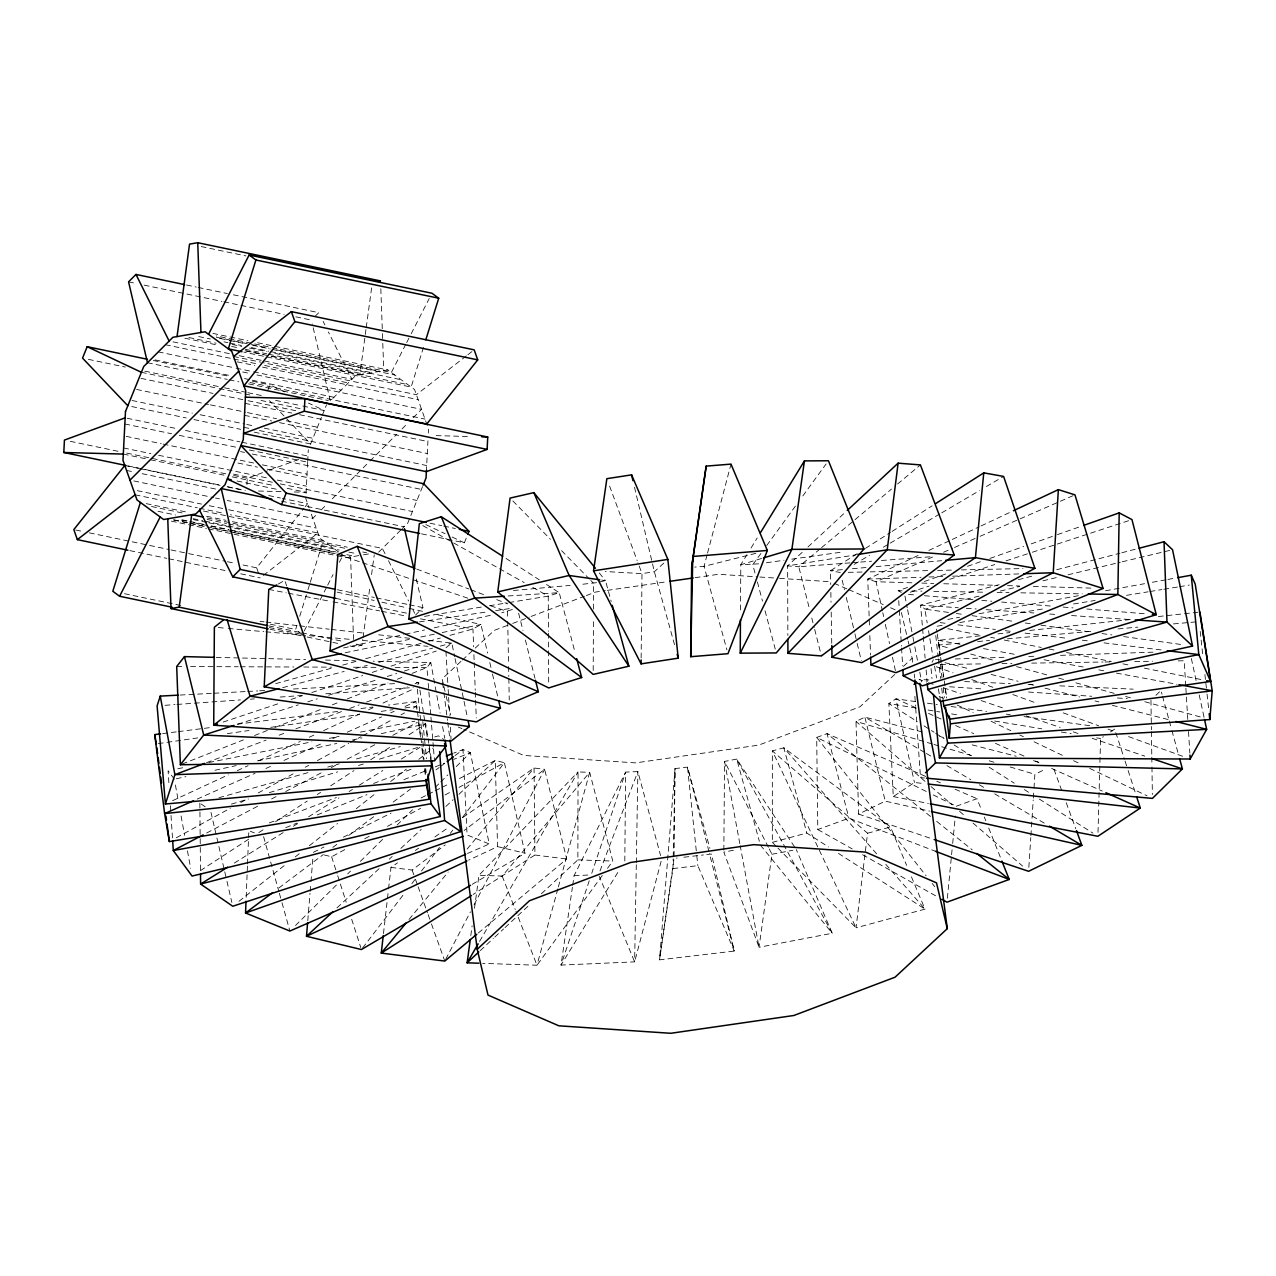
<?xml version="1.0" encoding="UTF-8"?>
<svg xmlns="http://www.w3.org/2000/svg" width="1276" height="1276" viewBox="0 0 1276 1276"><rect width="100%" height="100%" fill="white"/><g stroke="black" fill="none" stroke-linecap="round" stroke-linejoin="round"><path stroke-width="0.75" stroke-dasharray="5 3.75" d="M776.51 846.642L772.331 842.367L772.347 750.91L783.831 747.8L890.52 827.007L906.614 865.335M541.439 893.726L577.869 859.865L578.044 771.932L589.671 772.331L612.799 861.077L606.961 869.084M593.196 670.458L593.436 618.972M593.484 609.083L593.611 583.339L590.82 580.5M740.511 609.928L740.798 564.742L746.954 554.693M624.809 861.013L625.623 772.124L637.872 771.581L660.585 855.574M723.843 850.119L724.561 761.421L736.731 759.092L795.251 847.966M641.142 657.985L642.003 573.626L637.872 562.461M674.079 856.435L675.052 768.583L687.493 767.115L709.871 848.333M636.293 864.745L634.635 961.865L561.009 965.087L572.398 887.33M636.325 862.751L637.872 771.581L598.604 874.586M706.745 854.553L711.434 854.011L734.258 951.083L659.501 959.839L672.962 868.573L673.17 858.78M673.218 856.818L675.052 768.583L659.501 959.839L674.063 858.381L677.173 858.014M1098.014 832.367L1100.582 738.517L1103.405 736.651M246.172 897.299L247.432 865.941M247.512 863.98L248.852 830.66L254.387 832.909M246.938 484.497L247.241 478.293L267.481 470.876M307.66 462.183L305.809 498.581L308.983 507.577M307.691 461.481L308.298 449.758M426.375 471.657L427.939 440.842M428.337 433.027L428.545 429.119M1028.839 867.329L1030.769 837.646M1030.896 835.668L1033.209 800.036M1033.353 798.058L1033.863 790.131M1033.991 788.153L1034.884 774.293L1043.752 769.986M307.771 920.666L310.004 893.344M310.164 891.398L310.802 883.582M310.961 881.636L312.875 858.206M947.366 898.256L952.486 845.414M952.678 843.452L955.325 816.034M383.47 933.617L387.234 900.505M387.441 898.559L388.335 890.776M388.558 888.83L390.982 867.409L397.49 862.895M777.897 848.062L856.037 927.812L772.347 750.91L867.568 833.228L856.037 927.812L925.004 909.118L911.208 876.277M365.973 329.559L359.848 374.793L270.384 356.1M366.244 327.581L371.826 286.271M349.927 645.959L353.819 646.773L362.001 645.369L362.799 639.467M363.054 637.506L369.976 586.354M371.571 574.551L374.235 554.885M470.812 935.579L472.12 925.85M474.497 908.337L478.963 875.272L578.044 771.932L479.122 942.182M769.3 849.003L771.98 854.266L759.045 947.27L832.223 933.282L796.336 849.609M572.685 885.385L574.104 875.671L625.623 772.124L591.745 873.294M707.048 554.996L704.065 566.353L726.921 649.899M707.542 553.098L730.989 464.113M661.127 861.284L634.635 961.865L599.353 876.405M557.851 888.83L536.973 965.23L482.679 963.348M558.362 886.916L589.671 772.331L502.202 876.07L478.963 875.272M302.412 634.475L295.633 629.483L296.814 625.703M299.748 616.26L307.372 591.681M307.947 589.783L309.717 584.121M310.307 582.223L323.211 540.641L227.91 520.72M423.472 347.375L411.143 387.075L243.891 352.112M417.906 684.781L418.688 682.341L412.738 682.66M589.241 880.791L561.009 965.087L619.673 869.403M267.673 390.615L270.002 384.905L285.728 392.338M310.483 444.351L321.44 417.332M322.174 415.529L326.56 404.715M422.563 486.571L407.794 523L402.243 528.551M421.574 533.862L464.352 542.81L466.681 537.084M405.784 344.329L391.349 372.512L216.33 335.923M406.693 342.558L410.298 335.508M411.207 333.754L429.23 298.52M304.214 630.95L326.768 586.912M327.661 585.142L333.068 574.583M339.384 562.253L342.989 555.204M445.707 959.313L470.429 911.814M474.098 904.78L544.629 769.316L534.054 767.992L462.518 817.709M932.038 662.212L933.41 659.74M751.054 547.994L757.21 537.946M760.927 553.481L752.776 564.678L755.328 574.264M766.748 545.49L795.841 505.519M802.827 495.933L826.098 463.954M602.288 875.495L536.973 965.23L515.967 911.367M362.623 947.956L404.667 893.009M411.877 883.582L415.482 878.877M421.479 871.014L439.502 847.471M450.316 833.34L452.725 830.197M462.327 817.629L504.387 762.681L495.248 760.464L458.148 779.205M258.406 572.844L256.635 567.82L303.975 508.263M305.187 506.731L307.612 503.685L282.331 498.39M409.038 919.438L448.195 872.018M467.128 849.066L534.054 767.992L534.931 855.016L473.141 894.46M315.076 316.368L318.793 312.668L229.329 293.959M315.587 515.552L312.795 518.343L227.224 500.463M321.153 509.969L326.736 504.371M332.318 498.788L368.573 462.454M369.96 461.067L396.469 434.51M402.036 428.927L407.618 423.329M413.201 417.746L421.559 409.357L256.253 374.809M378.653 552.205L400.855 529.955M415.561 615.048L422.978 607.631L416.215 578.746M295.506 925.467L337.821 883.646M347.694 873.885L350.501 871.093M360.374 861.348L382.944 839.05M397.043 825.109L412.563 809.766M435.116 787.467L439.343 783.289M440.762 781.901L447.812 774.931M456.266 766.573L470.365 752.633L462.997 749.618L453.682 753.143M924.478 778.009L920.522 777.658L923.027 775.202M1155.944 695.308L1160.937 690.412L1161.989 694.24M336.992 907.874L380.551 867.313M389.26 859.195L392.163 856.483M400.871 848.38L421.192 829.448M445.882 806.448L453.14 799.685M458.945 794.278L495.248 760.464L497.56 846.61L468.723 860.136M460.955 661.383L442.102 678.912L443.458 684.622M462.406 660.027L494.322 630.36L510.879 624.108M802.157 552.364L787.627 565.874L787.866 635.464M807.979 546.957L845.765 511.82M480.255 950.62L493.365 938.434M494.817 937.078L503.557 928.944M505.025 927.588L528.328 905.928M894.763 674.446L859.944 706.808L758.757 745.104L635.687 762.889L523.718 755.424L463.762 729.409M903.456 666.359L912.165 658.256L908.129 641.094M663.807 563.099L654.365 571.728L642.003 573.626L605.175 571.504M820.053 548.919L798.776 566.751L787.627 565.874L855.989 554.821M821.569 547.643L853.5 520.911M855.032 519.651L891.509 489.091M897.602 484.003L920.411 464.911M478.309 932.995L566.703 859.003L544.629 769.316L464.177 830.485M428.082 640.393L451.8 643.072L445.755 647.905L448.051 687.541M238.995 901.303L285.904 864.267M295.282 856.85L299.972 853.15M309.35 845.733L337.502 823.514M356.275 808.697L376.595 792.635M390.679 781.518L406.31 769.173M418.815 759.3L432.899 748.183M466.362 355.908L416.375 394.699L262.744 362.575M467.925 354.696L474.178 349.847M263.303 575.444L317.963 533.017L230.446 514.722M390.982 867.409L412.132 870.057L445.244 844.872M278.87 887.952L323.322 854.553M332.845 847.408L337.598 843.819M348.715 835.477L374.107 816.401M393.152 802.094L410.617 788.967M436.009 769.891L439.183 767.514M440.778 766.318L445.531 762.745M455.053 755.583L462.997 749.618L467.08 834.951L489.234 843.978L470.365 752.633L453.762 759.38M415.37 850.47L418.624 848.205M434.877 836.912L447.892 827.869M915.626 701.577L895.912 698.849L888.862 703.555L893.264 796.607L914.461 782.491L924.271 783.608M1110.455 731.945L1114.682 729.122L1124.443 759.204M200.428 870.615L248.82 839.098M258.837 832.574L263.845 829.32M275.52 821.712L307.245 801.057M317.245 794.533L320.595 792.364M330.612 785.841L353.962 770.624M370.662 759.762L390.695 746.715M409.054 734.753L425.737 723.891L428.784 743.174M857.121 553.704L830.469 570.723L830.708 584.504M865.463 548.393L890.457 532.427M892.131 531.374L932.118 505.838M234.353 863.039L283.272 832.542M293.4 826.242L298.456 823.084M308.585 816.784L338.953 797.867M349.082 791.551L352.447 789.461M359.194 785.25L382.816 770.529M401.382 758.965L419.932 747.417M854.107 564.407L869.578 555.299M883.311 547.213L888.463 544.182M890.185 543.161L940.013 513.845M941.736 512.824L979.537 490.574M986.412 486.523L1003.59 476.411M472.184 884.332L525.01 853.229L504.387 762.681L459.009 787.388M278.359 583.977L284.755 580.357L286.685 585.891M176.327 837.758L230.334 808.202M240.781 802.492L247.751 798.68M258.199 792.954L293.049 773.91M305.235 767.227L308.728 765.329M317.437 760.56L348.779 743.414M350.533 742.457L360.98 736.731M362.719 735.789L392.338 719.584M401.047 714.815L404.524 712.917M413.233 708.148L416.726 706.234L415.928 701.593L388.446 705.07M324.311 855L331.616 856.77L347.327 848.221M364.776 838.715L370.008 835.86M387.457 826.354L420.617 808.298M445.053 794.996L452.023 791.184M206.664 833.005L259.331 805.363M271.629 798.904L276.892 796.144M285.664 791.535L322.541 772.171M331.313 767.578L338.347 763.877M347.12 759.268L375.208 744.53M392.769 735.311L417.348 722.407M313.338 852.352L323.945 847.009M343.372 837.184L391.046 813.099M421.064 797.931L426.375 795.267M428.13 794.374L433.425 791.694M435.196 790.801L440.491 788.121M442.262 787.228L449.327 783.671M922.357 731.977L864.873 717.128L856.005 721.434L858.604 814.104L885.241 801.137L929.582 811.105M918.114 555.475L867.76 579.113L869.195 618.078M928.896 550.419L950.476 540.29M952.279 539.445L979.25 526.781M981.053 525.935L1011.629 511.58M172.611 800.674L228.34 774.819M237.336 770.64L248.118 765.648M258.9 760.64L300.259 741.452M309.255 737.273L316.432 733.939M323.625 730.606L359.593 713.922M368.573 709.759L373.964 707.255M382.959 703.076L413.52 688.896M197.174 799.111L255.025 773.32M265.871 768.487L273.096 765.265M283.958 760.416L321.919 743.493M332.765 738.66L340.006 735.439M347.231 732.217L381.588 716.905M390.615 712.869L394.236 711.258M405.082 706.425L415.928 701.593L416.933 709.376M932.628 557.022L876.054 581.728L867.76 579.113L921.033 577.278M943.57 552.237L952.693 548.265M954.528 547.468L978.245 537.1M980.08 536.303L1058.554 502.042M1060.372 501.245L1074.966 494.865M467.495 853.485L489.234 843.978M512.362 609.497L501.739 612.815M285.76 827.661L296.845 823.164M317.15 814.901L366.994 794.645M403.918 779.636L427.907 769.891M435.291 766.892L444.526 763.128M182.229 764.021L243.397 739.905M254.53 735.518L267.497 730.398M274.914 727.48L323.115 708.483M332.382 704.815L339.799 701.896M347.2 698.977L387.984 682.899M397.251 679.247L404.667 676.312M412.084 673.393L426.918 667.539L430.794 662.595L373.182 661.207M512.729 623.406L529.285 617.137M531.119 616.436L584.488 596.243M586.322 595.557L595.525 592.064L605.287 590.66M206.521 762.681L266.078 740.128M279.109 735.199L286.558 732.376M295.857 728.851L342.383 711.242M349.831 708.419L359.13 704.894M366.579 702.071L407.522 686.568M414.971 683.761L418.688 682.341L419.613 688.163M269.348 822.908L336.37 797.548M373.613 783.448L412.722 768.646M269.332 470.206L298.775 459.424M925.802 776.478L827.055 733.636L816.704 737.416L817.788 829.56L848.923 818.187L935.531 851.283M956.266 806.257L976.985 798.68L981.388 809.702M901.366 592.415L898.16 590.724L907.539 587.438M924.382 581.489L946.872 573.578M967.479 566.321L980.59 561.695M989.953 558.409L1023.671 546.527M1031.152 543.895L1055.507 535.314M1057.389 534.644L1081.729 526.079M223.141 722.072L279.747 703.22M291.056 699.439L302.38 695.675M311.807 692.533L362.751 675.562M372.177 672.42L383.502 668.64M391.046 666.136L436.312 651.047M910.203 592.255L928.992 586.099M949.663 579.32L994.77 564.55M1006.046 560.85L1030.482 552.843M1032.364 552.237L1131.972 519.603M237.783 724.194L298.329 704.862M307.787 701.848L317.261 698.833M328.602 695.213L377.808 679.502M387.266 676.487L396.74 673.473M404.301 671.048L430.794 662.595L440.092 713.029M231.403 804.151L248.485 798.967M269.348 792.619L337.63 771.852M358.492 765.504L364.17 763.766M379.355 759.156L419.182 747.034M761.597 558.473L740.798 564.742L758.63 563.848M218.946 797.723L310.578 771.9M327.757 767.051L339.225 763.83M356.403 758.981L400.313 746.604M434.669 736.922L438.497 735.853L443.841 739.538M275.696 683.649L331.234 668.257M342.734 665.083L356.132 661.367M365.702 658.703L421.24 643.327M428.911 641.206L440.395 638.016M449.965 635.368L472.949 629.004L480.956 624.474L487.591 653.041M772.331 842.367L806.799 833.021L828.443 846.961M867.568 833.228L890.52 827.007M282.73 687.636L344.201 671.431M355.733 668.401L367.265 665.354M378.797 662.324L432.58 648.144M440.268 646.119L451.8 643.072M999.172 584.695L920.586 605.159L922.436 626.739M1018.344 579.703L1033.688 575.699M1056.688 569.718L1119.945 553.226M1121.859 552.731L1137.203 548.744M755.823 553.337L704.065 566.353L694.75 567.102M979.027 596.147L924.845 609.162L920.586 605.159L958.34 607.759M1000.32 591.043L1019.668 586.402M1042.891 580.835L1056.432 577.581M1068.044 574.79L1120.296 562.253M1122.226 561.791L1172.548 549.733M596.578 582.654L579.91 584.567M599.545 581.968L605.494 580.612L611.204 601.538M343.547 647.969L403.36 634.682M405.289 634.252L424.573 629.961M434.223 627.824L492.105 614.952M176.279 778.775L185.945 776.637M214.958 770.257L236.219 765.584M257.497 760.895L336.784 743.461M352.256 740.064L361.921 737.927M381.253 733.668L425.737 723.891M345.222 652.754L409.213 639.42M420.841 636.995L434.414 634.172M442.166 632.561L480.956 624.474L434.334 613.995M177.811 768.742L185.578 767.195M208.897 762.506L311.87 741.85M329.352 738.341L339.065 736.396M360.438 732.121L414.844 721.195M733.413 850.263L723.827 852.097L759.045 947.27L740.16 845.541M771.98 854.266L792.859 850.279M947.845 619.418L959.52 617.297M978.995 613.756L1078.316 595.717M1105.59 590.756L1144.54 583.69M1152.324 582.271L1165.961 579.798M1167.907 579.448L1175.69 578.028M427.269 425.53L414.588 389.595L387.92 369.976L355.701 375.511L330.309 400.951L312.285 323.929M336.704 555.698L346.434 557.724L361.587 555.124M363.485 554.805L370.455 553.609M424.541 616.372L481.483 607.057M489.346 605.765L507.003 602.878M508.98 602.559L548.249 596.131L559.207 592.654L575.189 653.009M942.055 625.399L936.169 626.356L937.015 632.162M959.727 622.529L1046.065 608.445M1073.531 603.979L1095.127 600.454M1126.517 595.334L1148.113 591.809M1150.075 591.49L1161.846 589.576M1163.808 589.257L1177.541 587.024M1179.503 586.705L1189.312 585.094M419.373 621.906L487.847 611.794M495.662 610.646L511.325 608.333M607.248 590.373L667.795 581.617M695.149 577.661L718.595 574.28L757.88 576.896M158.288 743.605L197.732 737.911M227.335 733.62L249.027 730.494M270.735 727.352L359.513 714.512M381.205 711.37L393.056 709.663M404.891 707.957L416.726 706.234L422.085 746.923M766.429 562.748L783.99 560.26M791.79 559.159L842.495 551.998M162.594 733.604L176.327 731.866M178.305 731.611L211.688 727.4M237.224 724.178L339.336 711.274M360.949 708.531L372.72 707.048M683.856 857.233L689.184 856.611M692.74 856.196L703.411 854.952M672.962 868.573L697.844 865.654L734.258 951.083L709.408 853.357M980.127 635.799L938.53 640.313L940.221 662.563M997.944 633.885L1009.826 632.593M1029.636 630.456L1130.616 619.53M1158.353 616.531L1197.957 612.241M842.367 569.654L830.469 570.723L840.358 572.493M852.304 568.761L866.197 567.501M876.133 566.608L941.656 560.69M959.887 643.136L938.147 645.098L947.701 647.714M977.687 641.541L989.554 640.472M1007.338 638.861L1094.345 631.03M1118.079 628.909L1137.841 627.122M1173.442 623.916L1197.159 621.779M513.399 590.501L570.133 585.429M849.928 562.875L798.776 566.751L809.367 608.508M851.905 562.732L871.572 561.233M881.413 560.499L932.581 556.623M165.035 705.309L174.971 704.591M176.949 704.448L240.462 699.902M250.383 699.184L254.355 698.897M280.162 697.047L301.997 695.484M325.811 693.777L413.153 687.509M508.135 595.972L559.207 592.654L545.921 584.105M180.139 695.053L211.944 693.346M213.921 693.251L245.742 691.56M247.719 691.448L257.672 690.922M259.65 690.81L265.615 690.491M293.448 689.008L394.842 683.617M574.104 875.671L589.847 874.969M935.404 659.676L939.375 659.533M955.277 658.99L1004.93 657.268M1028.775 656.454L1034.74 656.247M1060.563 655.354L1155.928 652.068M928.928 577.007L942.741 576.529M952.598 576.194L1019.683 573.897M848.301 572.334L862.193 572.031M870.136 571.855L927.716 570.627M937.637 570.404L951.529 570.117M961.45 569.894L1023.001 568.57M940.572 664.525L984.163 663.855M1001.979 663.584L1011.884 663.424M1031.694 663.121L1103.006 662.021M1104.984 661.989L1110.918 661.893M1134.699 661.526L1152.515 661.255M1178.274 660.856L1184.208 660.777L1185.771 686.313M176.694 666.503L182.643 666.535M190.587 666.566L238.245 666.758M240.239 666.774L293.863 666.997M303.784 667.029L331.585 667.157M353.436 667.236L377.265 667.332M395.145 667.412L426.918 667.539L427.556 675.482M898.16 590.724L902.132 590.804M912.021 590.963L921.91 591.139M933.793 591.346L983.27 592.192M997.13 592.415L1008.997 592.622M1020.88 592.83L1082.239 593.866M216.234 657.395L305.634 659.564M325.508 660.043L355.302 660.777M436.153 435.626L469.887 436.536M258.518 491.021L282.331 491.659M294.23 491.978L306.128 492.297L284.739 487.831M911.893 582.797L876.054 581.728L882.37 610.757M921.862 583.084L933.809 583.435M943.762 583.738L997.529 585.333M1007.482 585.62L1019.428 585.987M1033.369 586.386L1091.124 588.108M577.869 859.865L612.799 861.077M928.944 679.948L919.039 679.502L926.567 682.054M964.64 681.559L1010.241 683.617M1028.089 684.414L1034.038 684.686M1059.814 685.85L1133.168 689.152M759.842 577.023L777.515 578.203M779.476 578.331L830.548 581.744M949.583 686.775L983.142 689.008M1028.552 692.039L1091.73 696.265M1117.393 697.972L1127.266 698.642M966.283 608.301L976.22 608.987M986.157 609.673L1033.847 612.943M1049.749 614.043L1055.699 614.442M1071.601 615.542L1131.206 619.642M908.528 594.425L916.455 595.063M924.382 595.717L973.923 599.768M981.85 600.422L991.755 601.235M1001.676 602.049L1051.217 606.1M1063.115 607.073L1073.02 607.886M1086.897 609.019L1146.358 613.884M218.324 627.569L226.235 628.27M228.213 628.446L263.813 631.636M265.791 631.811L352.798 639.595M362.687 640.472L427.954 646.31M260.065 621.364L264.02 621.827M265.998 622.05L297.627 625.623M299.605 625.846L329.256 629.196M331.234 629.419L364.824 633.231M378.669 634.794L410.298 638.383M940.125 622.624L948.036 623.597M957.909 624.825L995.424 629.451M1005.297 630.679L1013.192 631.652M1025.043 633.119L1066.513 638.239M1082.303 640.185L1090.198 641.158M1104.027 642.865L1163.265 650.186M534.931 855.016L566.703 859.003M948.467 612.416L924.845 609.162L927.189 622.911M956.33 613.501L964.209 614.585M972.089 615.67L1015.393 621.635M1025.234 622.991L1031.136 623.805M1040.977 625.16L1088.221 631.684M1102.001 633.582L1111.843 634.938M1123.646 636.565L1182.708 644.715M927.445 703.22L937.302 704.591M951.098 706.489L986.571 711.402M1006.285 714.129L1010.225 714.672M1024.022 716.586L1091.028 725.853M601.666 580.07L605.494 580.612L599.21 572.892M916.296 708.084L888.862 703.555L917.284 721.61M928.067 710.03L939.822 711.976M951.593 713.922L959.424 715.214M994.722 721.036L1041.758 728.803M1061.361 732.041L1071.17 733.668M1096.658 737.879L1100.582 738.517M960.03 644.268L938.53 640.313L939.918 650.026M983.493 648.591L1016.733 654.716M1044.087 659.772L1083.18 666.981M1098.827 669.868L1104.681 670.937M1116.42 673.106L1177.014 684.287M268.773 589.416L286.271 592.814M288.216 593.18L330.994 601.475M332.94 601.857L379.61 610.901M381.556 611.284L406.837 616.18M420.442 618.812L472.949 629.004L473.619 646.788M893.264 796.607L928.338 803.401M947.845 628.701L980.941 635.352M990.67 637.298L994.562 638.08M1004.292 640.042L1041.28 647.458M1049.063 649.021L1056.847 650.585M1066.577 652.53L1111.348 661.526M1123.024 663.871L1128.861 665.035M1144.444 668.161L1200.891 679.486M201.209 246.555L245.949 255.918M186.535 285.011L196.265 287.052M198.211 287.451L227.383 293.56M128.573 281.868L136.341 283.495M144.124 285.122L221.912 301.375M223.858 301.79L284.149 314.39M295.825 316.831L311.376 320.085M212.885 333.387L247.895 340.708M257.624 342.734L273.176 345.987M275.122 346.402L387.92 369.976M216.362 337.231L231.913 340.485M233.859 340.899L249.426 344.153M251.372 344.552L268.869 348.204M276.653 349.831L379.722 371.38M219.663 338.379L227.447 340.006M229.393 340.405L244.944 343.659M252.728 345.286L270.241 348.954M272.171 349.353L394.699 374.969M198.721 336.561L210.396 339.001M224.002 341.84L227.894 342.654M229.839 343.069L241.515 345.509M251.228 347.535L268.742 351.203M270.687 351.602L371.81 372.751M232.057 344.424L241.77 346.45M249.554 348.077L267.067 351.729M274.834 353.356L401.254 379.785M188.864 337.518L216.091 343.212M231.642 346.45L237.48 347.678M245.263 349.305L266.652 353.771M268.598 354.186L363.899 374.107M246.38 350.868L263.893 354.521M271.66 356.148L407.81 384.618M184.813 338.204L217.877 345.126M245.104 350.804L268.439 355.685M173.026 341.872L229.425 353.659M239.154 355.685L262.489 360.566M264.435 360.98L351.953 379.275L328.379 331.951M233.572 356.483L260.798 362.161M165.481 344.727L231.594 358.54M233.54 358.955L256.875 363.835M264.658 365.462L348.284 382.944M237.256 361.842L254.769 365.494M262.553 367.121L418.129 399.659M158.32 351.889L234.162 367.743M236.108 368.158L251.675 371.412M253.605 371.81L341.123 390.105M242.631 371.954L248.469 373.182M155.05 359.88L228.946 375.335M244.514 378.589L250.335 379.801M252.281 380.216L333.977 397.283M153.311 360.502L229.154 376.356M252.489 381.237L270.002 384.905M249.952 382.481L424.988 419.07M147.49 362.735L227.24 379.403M229.186 379.817L238.899 381.843M248.629 383.869L328.363 400.552M88.379 359.353L125.335 367.073M144.778 371.141L222.566 387.394M224.512 387.808L245.901 392.274M247.847 392.689L261.468 395.528M141.397 372.305L217.239 388.159M219.185 388.558L252.249 395.48M275.584 400.361L300.865 405.64M302.811 406.039L324.2 410.521L308.473 403.088M260.974 400.441L301.806 408.99M141.046 378.366L212.996 393.407M220.78 395.034L246.061 400.313M248.007 400.728L296.622 410.888M245.088 403.328L291.773 413.073M299.557 414.7L427.907 441.544M136.564 389.435L208.514 404.476M210.46 404.875L245.471 412.196M247.416 412.595L276.589 418.703M286.303 420.729L317.421 427.237M244.482 415.322L271.708 421M279.492 422.627L427.3 453.538M132.066 400.489L192.357 413.105M200.141 414.732L244.864 424.079M246.81 424.477L254.594 426.104M264.323 428.146L312.939 438.306M243.876 427.316L249.713 428.529M259.427 430.554L426.694 465.533M131.731 406.55L186.184 417.938M193.952 419.565L240.638 429.326M254.243 432.165L310.642 443.952L269.475 400.68M127.106 418.241L177.667 428.816M185.451 430.443L239.904 441.831M241.85 442.23L307.979 456.058M124.857 423.967L171.526 433.728M179.31 435.355L235.709 447.142M249.314 449.981L305.714 461.768M240.542 451.592L244.434 452.406M252.217 454.033L421.415 489.41M126.18 436.36L161.191 443.681M163.137 444.096L254.546 463.204M262.33 464.831L307.053 474.178M238.006 463.06L257.449 467.128M267.178 469.169L416.933 500.463M123.628 447.956L150.855 453.65M158.639 455.277L267.545 478.037M277.275 480.079L306.447 486.172M233.508 474.13L272.41 482.264M280.194 483.891L412.435 511.532M70.26 441.305L118.891 451.465M126.659 453.092L225.852 473.827M233.636 475.454L247.241 478.293M123.309 454.081L148.606 459.36M150.552 459.775L224.448 475.23M232.232 476.857L275.01 485.789M237.065 481.004L279.843 489.952M430.092 523.224L441.767 525.664M443.713 526.079L455.388 528.519M127.983 465.9L219.392 485.008M227.16 486.635L240.781 489.474M124.793 465.469L138.414 468.308M140.36 468.723L220.094 485.39M227.878 487.017L245.375 490.67M268.71 495.551L280.385 497.991M281.517 501.149L404.045 526.749M126.547 470.429L134.331 472.056M142.099 473.667L216.011 489.123M133.868 480.94L213.602 497.608M215.548 498.023L219.44 498.836M137.298 490.654L201.48 504.068M209.248 505.695L226.761 509.347M228.707 509.762L316.225 528.057M135.16 494.801L197.397 507.816M199.343 508.215L222.678 513.096M203.474 511.038L382.401 548.441L385.017 553.688M146.23 503.637L187.062 512.17M206.521 516.238L225.964 520.305M151.509 506.508L184.573 513.415M207.238 517.944L347.279 547.213M207.095 519.46L226.538 523.511M228.484 523.926L345.174 548.313M362.671 551.982L366.563 552.795M158.064 511.325L175.562 514.994M193.075 518.646L202.788 520.672M204.734 521.087L226.139 525.553M228.085 525.967L333.1 547.914M193.346 519.587L206.951 522.442M208.897 522.841L339.209 550.084M348.922 552.125L356.706 553.736M182.117 519.81L187.955 521.023M189.901 521.437L203.506 524.276M211.29 525.903L228.787 529.572M230.733 529.971L335.763 551.918M181.527 520.145L191.256 522.171M193.202 522.57L208.77 525.824M210.7 526.238L232.104 530.704M234.05 531.119L337.119 552.668M346.849 554.693L354.632 556.32M173.791 519.826L187.412 522.682M189.358 523.08L204.91 526.334M206.856 526.749L228.244 531.215M230.19 531.614L335.221 553.577M173.6 520.018L204.718 526.525M212.502 528.152L231.945 532.22M233.891 532.618L338.906 554.582M340.851 554.98L350.581 557.022L353.675 642.865M171.399 521.134L206.409 528.455M208.355 528.87L334.759 555.283M75.763 530.019L81.6 531.231M89.368 532.858L147.713 545.059M149.659 545.458L169.118 549.525M171.064 549.94L186.615 553.178M188.561 553.593L225.517 561.312M227.463 561.727L235.231 563.354M243.014 564.981L256.635 567.82M337.406 589.735L374.346 597.471M376.292 597.87L407.411 604.377M409.357 604.776L422.978 607.631M129.881 550.626L166.821 558.346M168.767 558.76L227.112 570.946M240.733 573.801L260.176 577.869M335.827 598.38L382.513 608.142M384.443 608.54L409.74 613.82M124.49 593.707L182.835 605.909M270.353 624.203L295.633 629.483M268.646 625.862L299.764 632.354M301.71 632.768L342.542 641.302M356.163 644.157L362.001 645.369M269.348 627.569L300.466 634.06M270.177 629.291L305.187 636.612M307.133 637.011L340.198 643.933M337.215 592.144L374.123 600.454M381.891 602.192L407.14 607.87M409.086 608.317L422.675 611.364M497.56 846.61L525.01 853.229M944.958 662.675L968.053 668.56M991.149 674.446L1018.088 681.304M1029.636 684.255L1033.48 685.228M1045.028 688.163L1079.655 696.999M1095.063 700.923L1098.907 701.896M1112.369 705.325L1168.178 719.536M939.599 736.443L943.427 737.432M972.168 744.865L1016.222 756.253M1033.464 760.703L1039.206 762.203M970.669 654.014L995.535 660.824M1016.589 666.598L1047.197 674.988M1058.681 678.13L1064.423 679.709M1075.891 682.851L1114.155 693.331M1125.639 696.489L1133.295 698.578M1144.779 701.72L1204.081 717.973M932.134 743.94L856.005 721.434L925.036 781.375M934.032 744.498L939.742 746.189M941.64 746.747L974.003 756.301M989.219 760.799L994.929 762.49M1010.145 766.988L1034.884 774.293M337.933 554.47L360.55 562.078M362.432 562.716L411.43 579.192M413.312 579.83L467.957 598.221M490.574 605.829L507.529 611.523L507.689 619.402M858.604 814.104L932.262 838.89M928.434 682.692L934.08 684.606M943.49 687.796L960.429 693.554M981.116 700.572L1003.686 708.244M1026.271 715.9L1060.133 727.4M1073.291 731.866L1078.938 733.796M1092.112 738.262L1144.779 756.142M936.281 666.71L953.076 672.819M971.754 679.614L994.148 687.748M1012.825 694.543L1037.101 703.363M1063.227 712.869L1098.7 725.757M1108.047 729.154L1115.511 731.866M1128.574 736.619L1182.724 756.301M416.758 569.08L468.834 588.986M470.7 589.687L483.716 594.664M496.731 599.64L507.896 603.915M834.185 583.323L846.897 588.842M848.715 589.624L883.231 604.601M890.504 607.759L895.959 610.119M936.759 781.231L940.428 782.826M955.054 789.174L976.985 798.68M458.323 727.049L461.96 728.612M915.817 707.749L895.912 698.849L914.461 782.491M928.497 713.412L941.162 719.074M955.644 725.55L973.747 733.636M995.471 743.35L1024.437 756.285M1035.299 761.15L1038.919 762.761M1051.599 768.423L1102.289 791.072M425.881 524.627L445.117 533.719M452.119 537.021L464.352 542.81M939.136 696.393L944.511 698.977M957.064 704.974L973.189 712.678M991.117 721.259L1010.831 730.685M1019.795 734.976L1023.384 736.683M1034.134 741.819L1064.599 756.397M1073.563 760.687L1080.74 764.117M1089.704 768.391L1147.06 795.825M926.232 791.439L816.704 737.416L926.089 875.751M933.298 794.932L954.512 805.379M422.787 525.6L452.007 542.013M453.714 542.986L524.181 582.59M532.778 587.423L548.249 596.131L548.425 631.285M817.788 829.56L852.24 848.923M862.576 854.729L936.648 896.374M924.685 752.457L864.873 717.128L885.241 801.137M926.392 753.478L931.512 756.509M946.888 765.584L970.813 779.732M979.362 784.772L984.482 787.802M994.738 793.863L1044.278 823.148M923.983 725.853L934.016 732.217M935.675 733.285L944.049 738.597M954.081 744.961L970.797 755.583M989.203 767.259L1014.292 783.193M1024.325 789.557L1029.333 792.747M1039.366 799.111L1092.894 833.1M506.062 558.441L539.285 579.83M838.428 853.389L925.004 909.118L884.475 862.815M201.193 804.039L205.197 806.799M338.587 551.966L319.766 538.105L309.621 509.363M340.15 553.114L346.434 557.724M930.491 816.433L827.055 733.636L848.923 818.187M936.68 821.377L972.184 849.8M931.049 786.59L952.055 804.837M959.552 811.361L965.565 816.56M973.062 823.084L1022.586 866.085M512.872 500.926L550.45 539.285M561.6 550.658L589.432 579.081M876.628 853.851L783.831 747.8L806.799 833.021M760.416 845.111L832.223 933.282L736.731 759.092L759.364 841.283M932.23 883.518L934.686 886.629M174.333 779.189L168.097 770.704L169.102 786.271M768.407 847.248L724.561 761.421L739.809 843.58M323.147 321.424L324.901 324.933M388.51 560.706L408.591 601.028M412.945 609.784L414.7 613.293M984.322 817.039L985.79 820.707M988.709 828.06L1001.166 859.258M502.202 876.07L515.249 909.501M609.625 486.124L637.171 560.595M1053.992 769.364L1062.142 791.614M1066.226 802.732L1075.748 828.666M412.132 870.057L414.796 877.489M415.466 879.355L417.459 884.922M418.129 886.772L427.46 912.787M428.13 914.637L430.794 922.07M431.463 923.92L444.798 961.067M1125.049 761.07L1127.49 768.599M1128.112 770.481L1136.039 794.9M331.616 856.77L337.103 873.805M337.709 875.703L346.211 902.196M351.682 919.246L360.805 947.637M263.606 836.673L278.838 891.398M279.364 893.296L281.47 900.84M281.996 902.722L289.875 931.033M674.525 644.715L654.365 571.728L634.332 486.491M1162.5 696.154L1168.784 719.138M1169.31 721.052L1171.416 728.708M1171.926 730.622L1178.737 755.52M757.386 581.936L762.49 601.14M765.042 610.725L775.25 649.101M811.775 617.999L814.184 627.489M814.678 629.387L821.409 655.96M708.93 851.443L687.493 767.115L696.6 853.835M518.63 613.214L522.953 630.44M525.361 640.026L534.979 678.322M842.176 580.165L844.457 589.751M846.275 597.423L854.473 631.939M854.936 633.853L856.754 641.525M857.201 643.455L861.3 660.697M901.398 612.496L907.683 639.196M443.904 686.536L445.691 694.16M446.137 696.074L450.619 715.15M489.809 662.563L492.026 672.085M492.472 673.999L498.23 698.754M210.987 812.413L224.305 869.865M224.751 871.779L226.522 879.435M226.969 881.349L231.849 902.419M882.785 612.687L883.63 616.563M885.321 624.315L889.532 643.662M892.466 657.204L895.848 672.691M1191.353 658.544L1196.314 681.512M1199.217 694.91L1204.177 717.862M452.214 645.018L454.655 656.677M455.069 658.607L463.635 699.392M464.033 701.337L467.303 716.873M904.939 596.051L907.22 607.759M907.603 609.705L912.547 635.081M912.93 637.027L914.445 644.827M914.828 646.788L917.492 660.442M919.773 672.149L921.671 681.91M442.581 726.602L444.734 738.23M175.402 785.011L178.241 800.499M181.08 816.002L184.621 835.381M187.46 850.869L190.65 868.302M928.529 630.759L929.534 636.66M929.869 638.622L932.884 656.311M934.558 666.136L936.568 677.923M938.37 688.833L940.572 701.497M429.087 745.104L431.208 758.614M419.916 690.109L423.552 713.396M423.855 715.342L424.764 721.163M425.067 723.093L427.189 736.683M429.023 748.326L430.841 759.97M937.286 634.092L940.364 655.37M940.651 657.3L943.458 676.647M945.133 688.242L946.537 697.908M941.847 663.616L946.537 696.648M422.34 748.868L423.616 758.55M424.892 768.248L425.913 775.999M912.165 658.256L912.675 662.212M914.222 674.047L914.732 678.003M442.613 682.851L443.649 690.747M443.904 692.724L447.493 720.35M447.748 722.328L449.79 738.118M418.672 722.998L420.41 736.619M421.893 748.294L423.393 759.97M424.637 769.699L425.626 777.483M940.444 664.493L942.055 678.082M943.219 687.78L944.368 697.494M935.755 635.544L938.179 656.996M938.402 658.942L940.619 678.449M941.72 688.195L942.82 697.956M1200.206 631.397L1202.981 656.869M1204.911 674.494L1206.841 692.134M1207.048 694.08L1208.755 709.759M417.332 689.168L424.749 759.108M425.769 768.822L426.184 772.698M696.808 855.813L697.844 865.654M422.803 721.594L425.323 747.018M425.53 748.98L426.487 758.757M931.049 668.64L931.974 678.577M922.596 628.701L923.106 634.587M923.266 636.549L925.116 658.129M926.121 669.9L927.126 681.671M428.21 683.426L430.778 715.182M430.953 717.176L431.432 723.125M431.591 725.119L433.361 746.954M433.521 748.932L434.494 760.847M914.876 696.313L915.562 706.234M915.705 708.212L920.522 777.658M170.378 805.746L170.888 813.53M171.016 815.476L172.547 838.842M1185.882 688.274L1187.797 719.712M1188.514 731.499L1189.838 753.111M898.751 600.613L899.229 608.524M899.341 610.486L901.462 646.055M901.59 648.033L902.642 665.817M448.163 689.534L448.514 695.484M448.626 697.462L449.662 715.31M450.348 727.192L451.05 739.091M473.906 654.684L474.13 660.617M474.209 662.595L475.23 690.268M475.31 692.23L475.533 698.163M475.597 700.141L476.267 717.925M869.259 620.024L869.482 625.862M869.833 635.607L870.551 655.098M380.822 288.743L382.369 331.664M382.433 333.61L382.72 341.426M382.784 343.372L383.773 370.694M507.72 621.364L508.566 664.621M508.598 666.582L508.789 676.424M508.837 678.385L509.252 700.014M830.851 592.367L831.027 602.208M831.202 612.033L831.761 643.519M1150.952 700.221L1151.399 729.665M1151.43 731.626L1151.781 755.201M1151.813 757.162L1151.925 765.01M1151.957 766.972L1152.372 794.47M199.853 803.114L200.157 836.673M200.188 838.651L200.476 870.232M548.441 633.247L548.52 648.862M548.536 650.824L548.696 684.032"/><path stroke-width="1.5" d="M760.305 532.921L804.438 460.891L828.427 460.764L863.932 548.967L776.271 652.945L740.24 653.153L740.447 619.753M641.078 663.871L593.547 570.835L606.866 478.675L631.588 474.863L667.858 559.398L678.226 658.161L641.078 663.871L641.126 659.947M690.699 656.709L691.656 567.357L706.17 466.123L730.989 464.113L767.323 550.45L727.958 653.695L690.699 656.709L692.788 556.48L767.323 550.45M1119.196 512.872L1117.856 594.488L1156.263 614.697L1131.972 519.603L1119.196 512.872L1083.611 525.409M246.013 901.223L245.55 912.978L289.875 931.033L465.676 854.266M498.661 700.652L500.447 708.276L476.411 721.881L264.212 686.839L268.773 589.416L276.764 584.886M126.037 465.485L63.8 452.486L64.438 440.076L125.16 417.842M304.916 398.798L487.735 437.014L487.113 449.407L426.375 471.657L243.556 433.441L304.294 411.191L304.916 398.798L245.407 397.187M426.455 470.126L426.056 477.942L423.138 485.151M870.918 664.828L895.848 672.691L1103.07 588.459L1074.966 494.865L1058.378 489.633L1053.226 572.733L870.918 664.828L870.631 657.044M307.612 922.612L306.495 936.281L361.411 949.535L470.477 885.337M535.457 680.236L538.344 691.736L509.331 703.953L330.037 650.967L337.933 554.47L357.248 546.335L414.891 568.378M1199.934 612.033L1212.2 690.763L1209.823 719.552L949.216 738.246L950.413 723.843L949.296 716.075M832.016 657.284L861.763 662.627L1034.9 568.314L1003.59 476.411L983.78 472.87L975.406 557.66L832.016 657.284L831.793 645.481M576.688 658.671L581.681 677.54L548.728 687.939L408.846 618.94L419.341 523.67L441.289 516.732L502.744 556.304M383.247 935.563L381.269 953.092L444.798 961.067L476.793 934.271M898.113 463.172L887.235 549.765L787.93 653.344L821.409 655.96L954.225 554.996L920.411 464.911L898.113 463.172L847.232 510.464M612.241 605.334L628.877 666.216L593.18 674.414L497.752 591.904L510.081 498.087L533.846 492.632L595.429 568.251M177.045 336.577L189.534 244.115L197.732 242.711L380.535 280.927L377.808 281.406M167.762 518.806L171 608.556L179.182 607.153L191.687 514.691L203.347 517.131M470.286 939.471L467.144 962.806L478.803 963.22M804.438 460.891L791.886 549.366L740.24 653.153M691.656 567.357L706.17 466.123M140.392 502.425L112.814 591.266L119.593 596.259L172.101 607.232M208.546 334.296L249.123 255.009L255.902 260.001L228.34 348.858L241.946 351.697M425.817 339.815L438.721 298.217L431.942 293.241L249.123 255.009M178.146 695.149L160.25 696.106L157.107 705.883L165.417 804.008L427.013 780.465L431.751 765.791L430.841 759.97M165.417 804.008L174.892 774.66L160.25 696.106M147.474 359.29L87.183 346.689L82.541 358.125L127.839 405.736M231.227 479.792L227.335 478.978L281.549 504.594L286.175 493.142L240.893 445.531L423.712 483.748L468.994 531.358L467.829 534.229M119.593 596.259L160.186 516.987M1204.592 719.776L1206.665 729.346L1190.189 759.013L939.407 757.976L947.637 743.142L940.364 700.476M478.133 943.889L467.144 962.806L478.787 951.976M214.256 657.347L184.462 656.614L176.694 666.503L180.379 764.755L434.494 760.847L446.153 745.997L445.085 740.176M180.379 764.755L203.713 735.056L233.986 725.39M124.793 465.469L73.817 529.604L77.358 539.636L127.935 550.211M291.359 311.631L294.9 321.664L243.923 385.815L426.742 424.031L477.718 359.88L474.178 349.847L291.359 311.631L233.572 356.483M406.518 922.5L381.269 953.092L471.466 895.513M184.589 284.612L135.974 274.436L128.573 281.868L147.49 362.735M129.977 480.127L238.756 371.141M199.598 510.225L232.758 576.832L240.159 569.415L335.46 589.337M914.047 684.399L916.535 681.942M925.515 772.746L935.515 762.92L1182.405 768.918L1179.79 759.348M332.637 911.941L306.495 936.281L466.92 860.981M477.224 949.296L529.444 900.76L630.631 862.464L753.701 844.664L865.67 852.129L936.52 882.88L947.286 928.657L895.066 977.193L793.863 1015.489L670.793 1033.289L558.84 1025.808L487.99 995.073L477.224 949.296L450.061 740.096M223.444 619.976L214.368 627.218L213.714 725.215L451.162 741.069L469.345 726.586L468.117 720.765M77.358 539.636L135.16 494.801M272.522 892.722L245.55 912.978L463.316 836.274M447.126 761.549L453.474 756.78M935.452 503.717L983.78 472.87M227.606 867.233L200.603 884.045L232.742 906.247L460.668 831.585L444.558 743.461M264.212 686.839L312.269 659.628L341.346 653.567M203.155 834.855L173.297 850.518L192.07 876.054L440.348 816.496L431.511 760.544M1013.415 510.735L1058.378 489.633M193.553 800.722L164.62 813.61L169.357 841.57L428.991 799.239L426.439 779.875M330.037 650.967L388.079 626.532L417.411 622.194M204.67 763.383L174.892 774.66L431.751 765.791M446.233 755.966L451.832 753.845M902.882 669.772L903.233 675.706L1117.856 594.488L1088.173 593.978M217.478 723.97L213.714 725.215L250.064 696.249L278.886 688.641M408.846 618.94L474.736 598.141L504.211 596.227M763.495 557.915L791.886 549.366L863.932 548.967M927.796 689.519L1166.982 622.098L1192.55 646.071L940.572 701.497L927.796 689.519L927.285 683.633M1139.117 548.233L1164.031 541.742L1172.548 549.733L1192.55 646.071M460.668 831.585L444.606 820.484L200.603 884.045L200.507 874.188M497.752 591.904L569.144 575.492L599.752 579.798M943.714 705.756L1198.802 654.588L1210.621 681.448L949.615 719.185L943.714 705.756L943.044 699.902M1177.636 577.677L1191.274 575.205L1195.213 584.137L1210.621 681.448L1206.729 680.666M440.348 816.496L430.953 803.72L173.297 850.518L172.675 840.788M857.935 554.502L887.235 549.765L954.225 554.996M593.547 570.835L667.858 559.398M669.756 581.33L693.187 577.948M428.991 799.239L426.615 785.266L164.62 813.61L154.731 734.593L160.617 733.844M950.413 723.843L1212.2 690.763L1178.976 684.638M945.628 560.339L975.406 557.66L1034.9 568.314M947.637 743.142L1206.665 729.346L1175.882 721.498M1023.623 573.753L1053.226 572.733L1103.07 588.459M481.786 436.855L487.735 437.014M63.8 452.486L123.309 454.081M446.153 745.997L203.713 735.056L184.462 656.614M1135.193 619.913L1166.982 622.098L1164.031 541.742M1152.292 614.362L1156.263 614.697L922.436 685.802L903.233 675.706M926.472 778.185L1152.435 798.393L1182.405 768.918L1152.308 758.694M928.21 784.054L1140.297 808.059L1136.645 796.782M1167.221 650.68L1198.802 654.588L1191.274 575.205M469.345 726.586L250.064 696.249L227.032 619.434M930.284 803.784L1097.902 836.274L1140.297 808.059L1105.909 792.683M255.902 260.001L438.721 298.217M294.9 321.664L477.718 359.88M304.294 411.191L487.113 449.407M286.175 493.142L426.216 522.41M459.264 529.333L468.994 531.358M271.788 499.107L221.226 488.533L240.159 569.415M281.549 504.594L419.629 533.464M232.758 576.832L335.827 598.38M179.182 607.153L266.7 625.447M171 608.556L268.231 628.893M931.512 811.536L1081.873 845.35L1076.434 830.532M500.447 708.276L312.269 659.628L287.323 587.726M934.144 839.528L1028.584 871.301L1081.873 845.35L1049.414 826.162M935.531 851.283L1009.236 879.451L1001.899 861.093M538.344 691.736L388.079 626.532L357.248 546.335M87.183 346.689L141.397 372.305M941.816 899.277L946.983 902.18L1009.236 879.451L976.81 853.5M581.681 677.54L474.736 598.141L441.289 516.732M628.877 666.216L569.144 575.492L533.846 492.632M135.974 274.436L169.134 341.059M677.173 654.317L678.226 658.161M631.588 474.863L632.96 480.685M404.492 528.679L413.95 569.112M919.805 683.378L935.515 762.92M154.731 734.593L156.31 743.892M156.836 747.8L157.618 753.669M158.144 757.577L158.926 763.431M159.436 767.339L160.218 773.192M160.744 777.1L161.526 782.97M165.976 816.177L166.486 820.069M167.012 823.977L169.357 841.57M914.988 679.98L947.286 928.657M425.865 779.429L426.615 785.266M945.532 707.191L949.216 738.246M1209.185 713.683L1209.823 719.552M428.05 774.388L430.953 803.72M933.458 694.447L939.407 757.976M439.63 751.596L444.606 820.484M1189.95 755.073L1190.189 759.013M197.732 242.711L200.954 332.478M787.882 639.435L787.93 653.344M125.479 411.542L122.99 460.365L136.963 499.889L163.615 519.507L195.834 513.973L224.975 484.784L243.237 439.726L245.726 390.903L231.769 351.379L205.101 331.76L172.882 337.295L143.741 366.499L125.479 411.542"/></g></svg>
